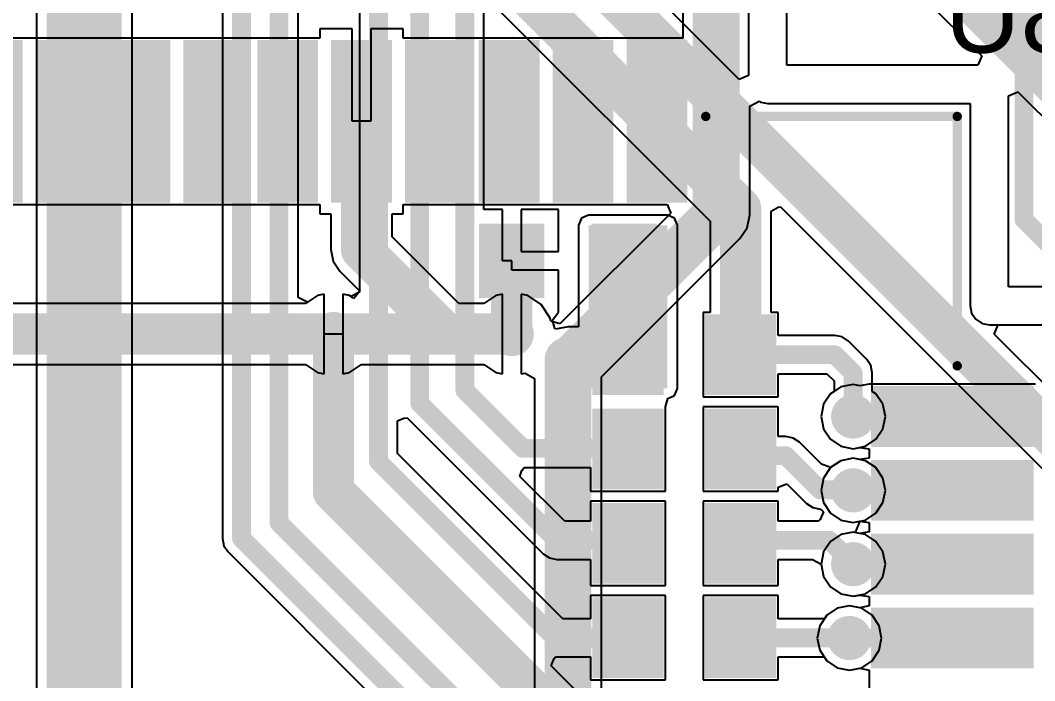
# Model space of a CAD drawing. Header units: millimetres. Extents: x -0.26 to 4.68, y -0.29 to 2.93.
# Drawn here: x 0.663 to 1.204, y 1.547 to 1.899 of the extents above; entities that cross this region are included whole.
import ezdxf

# ---------------------------------------------------------------- set-up
doc = ezdxf.new("R2010")
doc.units = ezdxf.units.MM
doc.header["$MEASUREMENT"] = 0
for name, color, linetype in [('BottomLayer', 5, 'Continuous'), ('BottomPaste', 16, 'Continuous'), ('BottomSolder', 6, 'Continuous'), ('TopLayer', 1, 'Continuous'), ('TopOverlay', 2, 'Continuous'), ('TopPaste', 8, 'Continuous'), ('TopSolder', 216, 'Continuous'), ('ViaHoleLayer', 16, 'Continuous')]:
    doc.layers.add(name, color=color, linetype=linetype)
doc.styles.add('Arial', font='', dxfattribs={"height": 0.2})
doc.styles.get('Arial').set_extended_font_data('Arial')

# ---------------------------------------------------------------- blocks, each defined once
blk = doc.blocks.new('SIM7000A_2')
at = {"layer": 'TopLayer'}
for points in [[(0.43307, 0.0122), (0.51181, 0.0122), (0.51181, -0.0122), (0.43307, -0.0122)], [(0.43307, -0.02717), (0.51181, -0.02717), (0.51181, -0.05157), (0.43307, -0.05157)], [(0.43307, -0.06654), (0.51181, -0.06654), (0.51181, -0.09094), (0.43307, -0.09094)], [(0.43307, -0.10591), (0.51181, -0.10591), (0.51181, -0.13031), (0.43307, -0.13031)], [(0.43307, -0.14528), (0.51181, -0.14528), (0.51181, -0.16969), (0.43307, -0.16969)], [(0.43307, -0.18465), (0.51181, -0.18465), (0.51181, -0.20906), (0.43307, -0.20906)], [(0.43307, -0.22402), (0.51181, -0.22402), (0.51181, -0.24843), (0.43307, -0.24843)], [(0.43307, -0.26339), (0.51181, -0.26339), (0.51181, -0.2878), (0.43307, -0.2878)], [(0.43307, -0.30276), (0.51181, -0.30276), (0.51181, -0.32717), (0.43307, -0.32717)], [(0.18465, -0.51181), (0.18465, -0.43307), (0.20906, -0.43307), (0.20906, -0.51181)], [(0.22402, -0.51181), (0.22402, -0.43307), (0.24843, -0.43307), (0.24843, -0.51181)], [(0.26339, -0.51181), (0.26339, -0.43307), (0.2878, -0.43307), (0.2878, -0.51181)], [(0.30276, -0.51181), (0.30276, -0.43307), (0.32717, -0.43307), (0.32717, -0.51181)]]:
    blk.add_hatch(color=1, dxfattribs=at).paths.add_polyline_path(points)
at = {"layer": 'TopPaste'}
for points in [[(0.43307, 0.0122), (0.51181, 0.0122), (0.51181, -0.0122), (0.43307, -0.0122)], [(0.43307, -0.02717), (0.51181, -0.02717), (0.51181, -0.05157), (0.43307, -0.05157)], [(0.43307, -0.06654), (0.51181, -0.06654), (0.51181, -0.09094), (0.43307, -0.09094)], [(0.43307, -0.10591), (0.51181, -0.10591), (0.51181, -0.13031), (0.43307, -0.13031)], [(0.43307, -0.14528), (0.51181, -0.14528), (0.51181, -0.16969), (0.43307, -0.16969)], [(0.43307, -0.18465), (0.51181, -0.18465), (0.51181, -0.20906), (0.43307, -0.20906)], [(0.43307, -0.22402), (0.51181, -0.22402), (0.51181, -0.24843), (0.43307, -0.24843)], [(0.43307, -0.26339), (0.51181, -0.26339), (0.51181, -0.2878), (0.43307, -0.2878)], [(0.43307, -0.30276), (0.51181, -0.30276), (0.51181, -0.32717), (0.43307, -0.32717)], [(0.18465, -0.51181), (0.18465, -0.43307), (0.20906, -0.43307), (0.20906, -0.51181)], [(0.22402, -0.51181), (0.22402, -0.43307), (0.24843, -0.43307), (0.24843, -0.51181)], [(0.26339, -0.51181), (0.26339, -0.43307), (0.2878, -0.43307), (0.2878, -0.51181)], [(0.30276, -0.51181), (0.30276, -0.43307), (0.32717, -0.43307), (0.32717, -0.51181)]]:
    blk.add_hatch(color=8, dxfattribs=at).paths.add_polyline_path(points)
at = {"layer": 'TopSolder'}
for points in [[(0.42907, 0.05557), (0.51581, 0.05557), (0.51581, 0.02317), (0.42907, 0.02317)], [(0.42907, 0.0162), (0.51581, 0.0162), (0.51581, -0.0162), (0.42907, -0.0162)], [(0.42907, -0.02317), (0.51581, -0.02317), (0.51581, -0.05557), (0.42907, -0.05557)], [(0.42907, -0.06254), (0.51581, -0.06254), (0.51581, -0.09494), (0.42907, -0.09494)], [(0.42907, -0.10191), (0.51581, -0.10191), (0.51581, -0.13431), (0.42907, -0.13431)], [(0.42907, -0.14128), (0.51581, -0.14128), (0.51581, -0.17369), (0.42907, -0.17369)], [(0.42907, -0.18065), (0.51581, -0.18065), (0.51581, -0.21306), (0.42907, -0.21306)], [(0.42907, -0.22002), (0.51581, -0.22002), (0.51581, -0.25243), (0.42907, -0.25243)], [(0.42907, -0.25939), (0.51581, -0.25939), (0.51581, -0.2918), (0.42907, -0.2918)], [(0.42907, -0.29876), (0.51581, -0.29876), (0.51581, -0.33117), (0.42907, -0.33117)], [(0.18065, -0.51581), (0.18065, -0.42907), (0.21306, -0.42907), (0.21306, -0.51581)], [(0.22002, -0.51581), (0.22002, -0.42907), (0.25243, -0.42907), (0.25243, -0.51581)], [(0.25939, -0.51581), (0.25939, -0.42907), (0.2918, -0.42907), (0.2918, -0.51581)], [(0.29876, -0.51581), (0.29876, -0.42907), (0.33117, -0.42907), (0.33117, -0.51581)]]:
    blk.add_hatch(color=216, dxfattribs=at).paths.add_polyline_path(points)
at = {"layer": 'TopOverlay', "const_width": 0.005}
for points in [[(0.475, -0.341), (0.475, -0.475)], [(0.342, -0.475), (0.475, -0.475)]]:
    blk.add_lwpolyline(points, dxfattribs=at)
at = {"layer": 'TopOverlay', "const_width": 0.0025}
for points in [[(0.47375, -0.341, 1), (0.47625, -0.341, 1)], [(0.34075, -0.475, 1), (0.34325, -0.475, 1)], [(0.47375, -0.475, 1), (0.47625, -0.475, 1)], [(0.47375, -0.475, 1), (0.47625, -0.475, 1)]]:
    blk.add_lwpolyline(points, format="xyb", close=True, dxfattribs=at)
blk = doc.blocks.new('R___0603_B_59')
at = {"layer": 'BottomLayer'}
for points in [[(-0.045, -0.0175), (-0.045, 0.0175), (-0.015, 0.0175), (-0.015, -0.0175)], [(0.015, -0.0175), (0.015, 0.0175), (0.045, 0.0175), (0.045, -0.0175)]]:
    blk.add_hatch(color=5, dxfattribs=at).paths.add_polyline_path(points)
at = {"layer": 'BottomPaste'}
for points in [[(-0.045, -0.0175), (-0.045, 0.0175), (-0.015, 0.0175), (-0.015, -0.0175)], [(0.015, -0.0175), (0.015, 0.0175), (0.045, 0.0175), (0.045, -0.0175)]]:
    blk.add_hatch(color=16, dxfattribs=at).paths.add_polyline_path(points)
at = {"layer": 'BottomSolder'}
for points in [[(-0.049, -0.0215), (-0.049, 0.0215), (-0.011, 0.0215), (-0.011, -0.0215)], [(0.011, -0.0215), (0.011, 0.0215), (0.049, 0.0215), (0.049, -0.0215)]]:
    blk.add_hatch(color=6, dxfattribs=at).paths.add_polyline_path(points)
blk = doc.blocks.new('R___0603_B_60')
at = {"layer": 'BottomLayer'}
for points in [[(-0.045, -0.0175), (-0.045, 0.0175), (-0.015, 0.0175), (-0.015, -0.0175)], [(0.015, -0.0175), (0.015, 0.0175), (0.045, 0.0175), (0.045, -0.0175)]]:
    blk.add_hatch(color=5, dxfattribs=at).paths.add_polyline_path(points)
at = {"layer": 'BottomPaste'}
for points in [[(-0.045, -0.0175), (-0.045, 0.0175), (-0.015, 0.0175), (-0.015, -0.0175)], [(0.015, -0.0175), (0.015, 0.0175), (0.045, 0.0175), (0.045, -0.0175)]]:
    blk.add_hatch(color=16, dxfattribs=at).paths.add_polyline_path(points)
at = {"layer": 'BottomSolder'}
for points in [[(-0.049, -0.0215), (-0.049, 0.0215), (-0.011, 0.0215), (-0.011, -0.0215)], [(0.011, -0.0215), (0.011, 0.0215), (0.049, 0.0215), (0.049, -0.0215)]]:
    blk.add_hatch(color=6, dxfattribs=at).paths.add_polyline_path(points)
blk = doc.blocks.new('R___0603_B_61')
at = {"layer": 'BottomLayer'}
for points in [[(-0.045, -0.0175), (-0.045, 0.0175), (-0.015, 0.0175), (-0.015, -0.0175)], [(0.015, -0.0175), (0.015, 0.0175), (0.045, 0.0175), (0.045, -0.0175)]]:
    blk.add_hatch(color=5, dxfattribs=at).paths.add_polyline_path(points)
at = {"layer": 'BottomPaste'}
for points in [[(-0.045, -0.0175), (-0.045, 0.0175), (-0.015, 0.0175), (-0.015, -0.0175)], [(0.015, -0.0175), (0.015, 0.0175), (0.045, 0.0175), (0.045, -0.0175)]]:
    blk.add_hatch(color=16, dxfattribs=at).paths.add_polyline_path(points)
at = {"layer": 'BottomSolder'}
for points in [[(-0.049, -0.0215), (-0.049, 0.0215), (-0.011, 0.0215), (-0.011, -0.0215)], [(0.011, -0.0215), (0.011, 0.0215), (0.049, 0.0215), (0.049, -0.0215)]]:
    blk.add_hatch(color=6, dxfattribs=at).paths.add_polyline_path(points)
blk = doc.blocks.new('R___0603_B_62')
at = {"layer": 'BottomLayer'}
for points in [[(-0.045, -0.0175), (-0.045, 0.0175), (-0.015, 0.0175), (-0.015, -0.0175)], [(0.015, -0.0175), (0.015, 0.0175), (0.045, 0.0175), (0.045, -0.0175)]]:
    blk.add_hatch(color=5, dxfattribs=at).paths.add_polyline_path(points)
at = {"layer": 'BottomPaste'}
for points in [[(-0.045, -0.0175), (-0.045, 0.0175), (-0.015, 0.0175), (-0.015, -0.0175)], [(0.015, -0.0175), (0.015, 0.0175), (0.045, 0.0175), (0.045, -0.0175)]]:
    blk.add_hatch(color=16, dxfattribs=at).paths.add_polyline_path(points)
at = {"layer": 'BottomSolder'}
for points in [[(-0.049, -0.0215), (-0.049, 0.0215), (-0.011, 0.0215), (-0.011, -0.0215)], [(0.011, -0.0215), (0.011, 0.0215), (0.049, 0.0215), (0.049, -0.0215)]]:
    blk.add_hatch(color=6, dxfattribs=at).paths.add_polyline_path(points)
blk = doc.blocks.new('C___0603_B_166')
at = {"layer": 'BottomLayer'}
for points in [[(-0.045, -0.0175), (-0.045, 0.0175), (-0.015, 0.0175), (-0.015, -0.0175)], [(0.015, -0.0175), (0.015, 0.0175), (0.045, 0.0175), (0.045, -0.0175)]]:
    blk.add_hatch(color=5, dxfattribs=at).paths.add_polyline_path(points)
at = {"layer": 'BottomPaste'}
for points in [[(-0.045, -0.0175), (-0.045, 0.0175), (-0.015, 0.0175), (-0.015, -0.0175)], [(0.015, -0.0175), (0.015, 0.0175), (0.045, 0.0175), (0.045, -0.0175)]]:
    blk.add_hatch(color=16, dxfattribs=at).paths.add_polyline_path(points)
at = {"layer": 'BottomSolder'}
for points in [[(-0.04736, -0.01986), (-0.04736, 0.01986), (-0.01264, 0.01986), (-0.01264, -0.01986)], [(0.01264, -0.01986), (0.01264, 0.01986), (0.04736, 0.01986), (0.04736, -0.01986)]]:
    blk.add_hatch(color=6, dxfattribs=at).paths.add_polyline_path(points)

msp = doc.modelspace()

# ---------------------------------------------------------------- hatches: boundary and pattern name
at = {"layer": 'BottomLayer'}
msp.add_hatch(color=5, dxfattribs=at).paths.add_polyline_path([(0.96582, 1.70295), (1.00782, 1.70295), (1.00782, 1.78995), (0.96582, 1.78995)])
h = msp.add_hatch(color=5, dxfattribs=at)
edge = h.paths.add_edge_path()
edge.add_arc((0.82982, 1.73195), 0.01181, 0, 360)
h = msp.add_hatch(color=5, dxfattribs=at)
edge = h.paths.add_edge_path()
edge.add_arc((0.92482, 1.73195), 0.01181, 0, 360)
h = msp.add_hatch(color=5, dxfattribs=at)
edge = h.paths.add_edge_path()
edge.add_arc((0.95482, 1.71795), 0.01181, 0, 360)
h = msp.add_hatch(color=5, dxfattribs=at)
edge = h.paths.add_edge_path()
edge.add_arc((1.10682, 1.68795), 0.01181, 0, 360)
h = msp.add_hatch(color=5, dxfattribs=at)
edge = h.paths.add_edge_path()
edge.add_arc((1.10682, 1.64858), 0.01181, 0, 360)
h = msp.add_hatch(color=5, dxfattribs=at)
edge = h.paths.add_edge_path()
edge.add_arc((1.10682, 1.60921), 0.01181, 0, 360)
h = msp.add_hatch(color=5, dxfattribs=at)
edge = h.paths.add_edge_path()
edge.add_arc((1.10482, 1.56984), 0.01181, 0, 360)
at = {"layer": 'BottomSolder'}
h = msp.add_hatch(color=6, dxfattribs=at)
edge = h.paths.add_edge_path()
edge.add_arc((0.82982, 1.73195), 0.00591, 0, 360)
h = msp.add_hatch(color=6, dxfattribs=at)
edge = h.paths.add_edge_path()
edge.add_arc((0.92482, 1.73195), 0.00591, 0, 360)
h = msp.add_hatch(color=6, dxfattribs=at)
edge = h.paths.add_edge_path()
edge.add_arc((0.95482, 1.71795), 0.00591, 0, 360)
h = msp.add_hatch(color=6, dxfattribs=at)
edge = h.paths.add_edge_path()
edge.add_arc((1.10682, 1.68795), 0.00591, 0, 360)
h = msp.add_hatch(color=6, dxfattribs=at)
edge = h.paths.add_edge_path()
edge.add_arc((1.10682, 1.64858), 0.00591, 0, 360)
h = msp.add_hatch(color=6, dxfattribs=at)
edge = h.paths.add_edge_path()
edge.add_arc((1.10682, 1.60921), 0.00591, 0, 360)
h = msp.add_hatch(color=6, dxfattribs=at)
edge = h.paths.add_edge_path()
edge.add_arc((1.10482, 1.56984), 0.00591, 0, 360)
at = {"layer": 'TopLayer'}
h = msp.add_hatch(color=1, dxfattribs=at)
edge = h.paths.add_edge_path()
edge.add_arc((0.82982, 1.73195), 0.01181, 0, 360)
h = msp.add_hatch(color=1, dxfattribs=at)
edge = h.paths.add_edge_path()
edge.add_arc((0.92482, 1.73195), 0.01181, 0, 360)
h = msp.add_hatch(color=1, dxfattribs=at)
edge = h.paths.add_edge_path()
edge.add_arc((0.95482, 1.71795), 0.01181, 0, 360)
h = msp.add_hatch(color=1, dxfattribs=at)
edge = h.paths.add_edge_path()
edge.add_arc((1.10682, 1.68795), 0.01181, 0, 360)
h = msp.add_hatch(color=1, dxfattribs=at)
edge = h.paths.add_edge_path()
edge.add_arc((1.10682, 1.64858), 0.01181, 0, 360)
h = msp.add_hatch(color=1, dxfattribs=at)
edge = h.paths.add_edge_path()
edge.add_arc((1.10682, 1.60921), 0.01181, 0, 360)
h = msp.add_hatch(color=1, dxfattribs=at)
edge = h.paths.add_edge_path()
edge.add_arc((1.10482, 1.56984), 0.01181, 0, 360)
at = {"layer": 'TopSolder'}
h = msp.add_hatch(color=216, dxfattribs=at)
edge = h.paths.add_edge_path()
edge.add_arc((0.82982, 1.73195), 0.00591, 0, 360)
h = msp.add_hatch(color=216, dxfattribs=at)
edge = h.paths.add_edge_path()
edge.add_arc((0.92482, 1.73195), 0.00591, 0, 360)
h = msp.add_hatch(color=216, dxfattribs=at)
edge = h.paths.add_edge_path()
edge.add_arc((0.95482, 1.71795), 0.00591, 0, 360)
h = msp.add_hatch(color=216, dxfattribs=at)
edge = h.paths.add_edge_path()
edge.add_arc((1.10682, 1.68795), 0.00591, 0, 360)
h = msp.add_hatch(color=216, dxfattribs=at)
edge = h.paths.add_edge_path()
edge.add_arc((1.10682, 1.64858), 0.00591, 0, 360)
h = msp.add_hatch(color=216, dxfattribs=at)
edge = h.paths.add_edge_path()
edge.add_arc((1.10682, 1.60921), 0.00591, 0, 360)
h = msp.add_hatch(color=216, dxfattribs=at)
edge = h.paths.add_edge_path()
edge.add_arc((1.10482, 1.56984), 0.00591, 0, 360)
at = {"layer": 'ViaHoleLayer'}
h = msp.add_hatch(color=16, dxfattribs=at)
edge = h.paths.add_edge_path()
edge.add_arc((0.82982, 1.73195), 0.00591, 0, 360)
h = msp.add_hatch(color=16, dxfattribs=at)
edge = h.paths.add_edge_path()
edge.add_arc((0.92482, 1.73195), 0.00591, 0, 360)
h = msp.add_hatch(color=16, dxfattribs=at)
edge = h.paths.add_edge_path()
edge.add_arc((0.95482, 1.71795), 0.00591, 0, 360)
h = msp.add_hatch(color=16, dxfattribs=at)
edge = h.paths.add_edge_path()
edge.add_arc((1.10682, 1.68795), 0.00591, 0, 360)
h = msp.add_hatch(color=16, dxfattribs=at)
edge = h.paths.add_edge_path()
edge.add_arc((1.10682, 1.64858), 0.00591, 0, 360)
h = msp.add_hatch(color=16, dxfattribs=at)
edge = h.paths.add_edge_path()
edge.add_arc((1.10682, 1.60921), 0.00591, 0, 360)
h = msp.add_hatch(color=16, dxfattribs=at)
edge = h.paths.add_edge_path()
edge.add_arc((1.10482, 1.56984), 0.00591, 0, 360)

# ---------------------------------------------------------------- linework, layer by layer
at = {"layer": 'BottomLayer'}
for p, q in [((0.81102, 1.75138), (0.81102, 2.54795)), ((0.77063, 2.53544), (0.77063, 1.62295)), ((0.72249, 1.43156), (0.72249, 2.519)), ((0.67151, 2.50844), (0.67151, 1.421)), ((0.84363, 2.10095), (0.84363, 1.75426)), ((1.04608, 1.86776), (0.95914, 1.95471)), ((1.13426, 1.92146), (1.17541, 1.88031)), ((0.91002, 1.79845), (0.91002, 1.90534)), ((0.91923, 1.90347), (1.03051, 1.79219)), ((1.05108, 1.90448), (1.05108, 1.86983)), ((1.07148, 1.87531), (1.07148, 1.90448)), ((1.17541, 1.88031), (1.17334, 1.87531)), ((1.17334, 1.87531), (1.07148, 1.87531)), ((1.05108, 1.86983), (1.04608, 1.86776)), ((1.18959, 1.85907), (1.19459, 1.86114)), ((1.19459, 1.86114), (1.2388, 1.81692)), ((1.18959, 1.7572), (1.18959, 1.85907)), ((0.91982, 1.79845), (0.91002, 1.79845)), ((0.91982, 1.77095), (0.91982, 1.79845)), ((0.94982, 1.79845), (0.92982, 1.79845)), ((0.92982, 1.79845), (0.92982, 1.77595)), ((0.94982, 1.77595), (0.94982, 1.79845)), ((0.96582, 1.79536), (0.962, 1.79378)), ((1.00782, 1.79536), (0.96582, 1.79536)), ((1.01165, 1.79378), (1.00782, 1.79536)), ((1.06314, 1.79749), (1.06683, 1.79952)), ((1.06314, 1.74345), (1.06314, 1.79749)), ((1.06683, 1.79952), (1.068, 1.7997)), ((1.068, 1.7997), (1.21051, 1.65719)), ((0.962, 1.79378), (0.96041, 1.78995)), ((0.96041, 1.78995), (0.96041, 1.73579)), ((1.01323, 1.78995), (1.01165, 1.79378)), ((1.01323, 1.70295), (1.01323, 1.78995)), ((1.03051, 1.79219), (1.03051, 1.74345)), ((0.92982, 1.77595), (0.94982, 1.77595)), ((0.92482, 1.77095), (0.91982, 1.77095)), ((0.92482, 1.76595), (0.92482, 1.77095)), ((0.94982, 1.76595), (0.92482, 1.76595)), ((0.94982, 1.74345), (0.94982, 1.76595)), ((0.82131, 1.75249), (0.81602, 1.74896)), ((0.82482, 1.75319), (0.82131, 1.75249)), ((0.82482, 1.73195), (0.82482, 1.75319)), ((0.83833, 1.75249), (0.83482, 1.75319)), ((0.83482, 1.75319), (0.83482, 1.73195)), ((0.83922, 1.7519), (0.83833, 1.75249)), ((0.84363, 1.75426), (0.83922, 1.7519)), ((1.21876, 1.7572), (1.18959, 1.7572)), ((0.81602, 1.74896), (0.81102, 1.75138)), ((0.94664, 1.7394), (0.94949, 1.74345)), ((0.94949, 1.74345), (0.94982, 1.74345)), ((1.03051, 1.74345), (1.02682, 1.74345)), ((1.02682, 1.74345), (1.02682, 1.69845)), ((1.06682, 1.74345), (1.06314, 1.74345)), ((1.06682, 1.73114), (1.06682, 1.74345)), ((0.94786, 1.73494), (0.94664, 1.7394)), ((0.95482, 1.73579), (0.94813, 1.73446)), ((0.96041, 1.73579), (0.95482, 1.73579)), ((1.18203, 1.73181), (1.18411, 1.73681)), ((1.18411, 1.73681), (1.21876, 1.73681)), ((0.83482, 1.73195), (0.82482, 1.73195)), ((0.94813, 1.73446), (0.94786, 1.73494)), ((1.09705, 1.73114), (1.06682, 1.73114)), ((1.10095, 1.73037), (1.09705, 1.73114)), ((1.10426, 1.72816), (1.10095, 1.73037)), ((1.23836, 1.67548), (1.18203, 1.73181)), ((1.11403, 1.71839), (1.10426, 1.72816)), ((1.11624, 1.71508), (1.11403, 1.71839)), ((1.11702, 1.71118), (1.11624, 1.71508)), ((1.06682, 1.69845), (1.06682, 1.71075)), ((1.06682, 1.71075), (1.09283, 1.71075)), ((1.09283, 1.71075), (1.09663, 1.70695)), ((1.11702, 1.70135), (1.11702, 1.71118)), ((1.09663, 1.70695), (1.09663, 1.70135)), ((1.00802, 1.69762), (1.01165, 1.69912)), ((1.01165, 1.69912), (1.01323, 1.70295)), ((1.02682, 1.69845), (1.06682, 1.69845)), ((1.0947, 1.70007), (1.09099, 1.69451)), ((1.09663, 1.70135), (1.0947, 1.70007)), ((1.11894, 1.70007), (1.11702, 1.70135)), ((1.12266, 1.69451), (1.11894, 1.70007)), ((1.00682, 1.69312), (1.00802, 1.69762)), ((1.00682, 1.64812), (1.00682, 1.69312)), ((1.00682, 1.69312), (1.00682, 1.69312)), ((1.06682, 1.69312), (1.02682, 1.69312)), ((1.02682, 1.69312), (1.02682, 1.64812)), ((1.06682, 1.67723), (1.06682, 1.69312)), ((1.09099, 1.69451), (1.08968, 1.68795)), ((1.12396, 1.68795), (1.12266, 1.69451)), ((0.86402, 1.68562), (0.86731, 1.68714)), ((0.86731, 1.68714), (0.86902, 1.68733)), ((0.86902, 1.68733), (0.94161, 1.61474)), ((1.08968, 1.68795), (1.09099, 1.68139)), ((1.12266, 1.68139), (1.12396, 1.68795)), ((0.86402, 1.66817), (0.86402, 1.68562)), ((1.07096, 1.67723), (1.06682, 1.67723)), ((1.07487, 1.67646), (1.07096, 1.67723)), ((1.07817, 1.67424), (1.07487, 1.67646)), ((1.09099, 1.68139), (1.0947, 1.67583)), ((1.11894, 1.67583), (1.12266, 1.68139)), ((1.0899, 1.66252), (1.07817, 1.67424)), ((1.0947, 1.67583), (1.10026, 1.67211)), ((1.10026, 1.67211), (1.10682, 1.67081)), ((1.10682, 1.67081), (1.11338, 1.67211)), ((1.11338, 1.67211), (1.11894, 1.67583)), ((0.95205, 1.58014), (0.86402, 1.66817)), ((1.10682, 1.66572), (1.10026, 1.66441)), ((1.11338, 1.66441), (1.10682, 1.66572)), ((0.93028, 1.65913), (0.93151, 1.66075)), ((0.93151, 1.66075), (0.96682, 1.66075)), ((0.96682, 1.66075), (0.96682, 1.64812)), ((1.0947, 1.6607), (1.0899, 1.66252)), ((1.10026, 1.66441), (1.0947, 1.6607)), ((1.11894, 1.6607), (1.11338, 1.66441)), ((1.12266, 1.65514), (1.11894, 1.6607)), ((0.92922, 1.65597), (0.93028, 1.65913)), ((0.95305, 1.63214), (0.92922, 1.65597)), ((1.12396, 1.64858), (1.12266, 1.65514)), ((1.06682, 1.65023), (1.07144, 1.65214)), ((1.06682, 1.64812), (1.06682, 1.65023)), ((1.07144, 1.65214), (1.08195, 1.64163)), ((0.96682, 1.64812), (1.00682, 1.64812)), ((1.02682, 1.64812), (1.06682, 1.64812)), ((1.12266, 1.64202), (1.12396, 1.64858)), ((1.00682, 1.64278), (0.96682, 1.64278)), ((0.96682, 1.64278), (0.96682, 1.63214)), ((1.00682, 1.59778), (1.00682, 1.64278)), ((1.06682, 1.64278), (1.02682, 1.64278)), ((1.02682, 1.64278), (1.02682, 1.59778)), ((1.06682, 1.63214), (1.06682, 1.64278)), ((1.08195, 1.64163), (1.08526, 1.63942)), ((1.08526, 1.63942), (1.08916, 1.63864)), ((1.08916, 1.63864), (1.0896, 1.63864)), ((1.0896, 1.63864), (1.09099, 1.63714)), ((1.11894, 1.63646), (1.12266, 1.64202)), ((1.08926, 1.63298), (1.08827, 1.63214)), ((1.09099, 1.63714), (1.08926, 1.63298)), ((1.11338, 1.63274), (1.11894, 1.63646)), ((0.96682, 1.63214), (0.95305, 1.63214)), ((1.08827, 1.63214), (1.06682, 1.63214)), ((1.10824, 1.62662), (1.1106, 1.63216)), ((1.1106, 1.63216), (1.1107, 1.63221)), ((1.1107, 1.63221), (1.11338, 1.63274)), ((0.77063, 1.62295), (0.7714, 1.61905)), ((1.10865, 1.62598), (1.10824, 1.62662)), ((1.11338, 1.62504), (1.10865, 1.62598)), ((1.11894, 1.62133), (1.11338, 1.62504)), ((0.7714, 1.61905), (0.77361, 1.61574)), ((1.12266, 1.61577), (1.11894, 1.62133)), ((0.77361, 1.61574), (0.85599, 1.53336)), ((0.94161, 1.61474), (0.94492, 1.61253)), ((0.94492, 1.61253), (0.94882, 1.61175)), ((0.94882, 1.61175), (0.96682, 1.61175)), ((0.96682, 1.61175), (0.96682, 1.59778)), ((1.06682, 1.59778), (1.06682, 1.61175)), ((1.06682, 1.61175), (1.08509, 1.61175)), ((1.08509, 1.61175), (1.08968, 1.60921)), ((1.12396, 1.60921), (1.12266, 1.61577)), ((1.08968, 1.60921), (1.09099, 1.60265)), ((1.12266, 1.60265), (1.12396, 1.60921)), ((1.09099, 1.60265), (1.0947, 1.59709)), ((1.11894, 1.59709), (1.12266, 1.60265)), ((0.96682, 1.59778), (1.00682, 1.59778)), ((1.02682, 1.59778), (1.06682, 1.59778)), ((1.0947, 1.59709), (1.10026, 1.59337)), ((1.11338, 1.59337), (1.11894, 1.59709)), ((1.00682, 1.59245), (0.96682, 1.59245)), ((0.96682, 1.59245), (0.96682, 1.58014)), ((1.00682, 1.54745), (1.00682, 1.59245)), ((1.06682, 1.59245), (1.02682, 1.59245)), ((1.02682, 1.59245), (1.02682, 1.54745)), ((1.06682, 1.58014), (1.06682, 1.59245)), ((1.10026, 1.59337), (1.10682, 1.59207)), ((1.10682, 1.59207), (1.11338, 1.59337)), ((1.09826, 1.58567), (1.0927, 1.58196)), ((1.10482, 1.58698), (1.09826, 1.58567)), ((1.11138, 1.58567), (1.10482, 1.58698)), ((1.11694, 1.58196), (1.11138, 1.58567)), ((0.96682, 1.58014), (0.95205, 1.58014)), ((1.09149, 1.58014), (1.06682, 1.58014)), ((1.0927, 1.58196), (1.09149, 1.58014)), ((1.12066, 1.5764), (1.11694, 1.58196)), ((1.12196, 1.56984), (1.12066, 1.5764)), ((1.12066, 1.56328), (1.12196, 1.56984)), ((1.11694, 1.55772), (1.12066, 1.56328)), ((0.94578, 1.55506), (0.94749, 1.55898)), ((0.94749, 1.55898), (0.94816, 1.55975)), ((0.94816, 1.55975), (0.96682, 1.55975)), ((0.96682, 1.55975), (0.96682, 1.54745)), ((1.06682, 1.54745), (1.06682, 1.55975)), ((1.06682, 1.55975), (1.09134, 1.55975)), ((1.09134, 1.55975), (1.0927, 1.55772)), ((1.0927, 1.55772), (1.09826, 1.554)), ((1.11138, 1.554), (1.11694, 1.55772)), ((0.99343, 1.50741), (0.94578, 1.55506)), ((1.09826, 1.554), (1.10482, 1.5527)), ((1.10482, 1.5527), (1.11138, 1.554)), ((0.96682, 1.54745), (1.00682, 1.54745)), ((1.02682, 1.54745), (1.06682, 1.54745))]:
    msp.add_line(p, q, dxfattribs=at)
for points, const_width in [([(0.80082, 1.63123), (0.80082, 2.54795)], 0.01), ([(0.78082, 1.62295), (0.78082, 2.53966)], 0.01), ([(0.697, 1.421), (0.697, 2.519)], 0.04), ([(0.85382, 1.66395), (0.85382, 2.10095)], 0.01), ([(0.87582, 1.69495), (0.87582, 2.08995)], 0.01), ([(0.89982, 1.70195), (0.89982, 2.04295)], 0.01), ([(1.14482, 1.94695), (1.25682, 1.83495)], 0.04), ([(0.94282, 1.94795), (1.22682, 1.66395)], 0.022), ([(0.92782, 1.91795), (1.04682, 1.79895)], 0.022), ([(1.04682, 1.72095), (1.04682, 1.79895)], 0.022), ([(0.92482, 1.73195), (0.92482, 1.77095)], 0.022), ([(0.82982, 1.73195), (0.82982, 1.73251)], 0.022), ([(0.82982, 1.64795), (0.82982, 1.73195)], 0.022), ([(0.95482, 1.71795), (0.98432, 1.71795)], 0.025), ([(0.98432, 1.71795), (0.98682, 1.72045)], 0.025), ([(0.98682, 1.72045), (0.98682, 1.72095)], 0.025), ([(1.04682, 1.72095), (1.09705, 1.72095)], 0.01), ([(1.09705, 1.72095), (1.10682, 1.71118)], 0.01), ([(1.10682, 1.68795), (1.10682, 1.71118)], 0.01), ([(0.89982, 1.70195), (0.93082, 1.67095)], 0.01), ([(0.87582, 1.69495), (0.94882, 1.62195)], 0.01), ([(0.93082, 1.67095), (0.98682, 1.67095)], 0.01), ([(1.04682, 1.67095), (1.05074, 1.66704)], 0.01), ([(1.05074, 1.66704), (1.07096, 1.66704)], 0.01), ([(1.07096, 1.66704), (1.08916, 1.64884)], 0.01), ([(0.85382, 1.66395), (0.94782, 1.56995)], 0.01), ([(0.82982, 1.64795), (0.98667, 1.4911)], 0.022), ([(1.08916, 1.64884), (1.10657, 1.64884)], 0.01), ([(1.10657, 1.64884), (1.10682, 1.64858)], 0.01), ([(0.80082, 1.63123), (0.99001, 1.44204)], 0.01), ([(0.78082, 1.62295), (0.98173, 1.42204)], 0.01), ([(0.94882, 1.62195), (0.98682, 1.62195)], 0.01), ([(1.04682, 1.62195), (1.09415, 1.62195)], 0.01), ([(1.09415, 1.62195), (1.10682, 1.60928)], 0.01), ([(1.10682, 1.60921), (1.10682, 1.60928)], 0.01), ([(0.94782, 1.56995), (0.98682, 1.56995)], 0.01), ([(1.04682, 1.56995), (1.10471, 1.56995)], 0.01)]:
    msp.add_lwpolyline(points, dxfattribs=dict(at, const_width=const_width))
for points, const_width in [([(1.04132, 1.79895, 1), (1.05232, 1.79895, 1)], 0.011), ([(1.04132, 1.79895, 1), (1.05232, 1.79895, 1)], 0.011), ([(0.91932, 1.77095, 1), (0.93032, 1.77095, 1)], 0.011), ([(0.82432, 1.73251, 1), (0.83532, 1.73251, 1)], 0.011), ([(0.82432, 1.73195, 1), (0.83532, 1.73195, 1)], 0.011), ([(0.82432, 1.73195, 1), (0.83532, 1.73195, 1)], 0.011), ([(0.91932, 1.73195, 1), (0.93032, 1.73195, 1)], 0.011), ([(0.94857, 1.71795, 1), (0.96107, 1.71795, 1)], 0.0125), ([(0.97807, 1.71795, 1), (0.99057, 1.71795, 1)], 0.0125), ([(0.97807, 1.71795, 1), (0.99057, 1.71795, 1)], 0.0125), ([(0.98057, 1.72095, 1), (0.99307, 1.72095, 1)], 0.0125), ([(0.98057, 1.72045, 1), (0.99307, 1.72045, 1)], 0.0125), ([(0.98057, 1.72045, 1), (0.99307, 1.72045, 1)], 0.0125), ([(1.04132, 1.72095, 1), (1.05232, 1.72095, 1)], 0.011), ([(1.04432, 1.72095, 1), (1.04932, 1.72095, 1)], 0.005), ([(1.09455, 1.72095, 1), (1.09955, 1.72095, 1)], 0.005), ([(1.09455, 1.72095, 1), (1.09955, 1.72095, 1)], 0.005), ([(1.10432, 1.71118, 1), (1.10932, 1.71118, 1)], 0.005), ([(1.10432, 1.71118, 1), (1.10932, 1.71118, 1)], 0.005), ([(0.89732, 1.70195, 1), (0.90232, 1.70195, 1)], 0.005), ([(0.89732, 1.70195, 1), (0.90232, 1.70195, 1)], 0.005), ([(0.87332, 1.69495, 1), (0.87832, 1.69495, 1)], 0.005), ([(0.87332, 1.69495, 1), (0.87832, 1.69495, 1)], 0.005), ([(1.10432, 1.68795, 1), (1.10932, 1.68795, 1)], 0.005), ([(0.92832, 1.67095, 1), (0.93332, 1.67095, 1)], 0.005), ([(0.92832, 1.67095, 1), (0.93332, 1.67095, 1)], 0.005), ([(0.98432, 1.67095, 1), (0.98932, 1.67095, 1)], 0.005), ([(1.04432, 1.67095, 1), (1.04932, 1.67095, 1)], 0.005), ([(1.04824, 1.66704, 1), (1.05324, 1.66704, 1)], 0.005), ([(1.04824, 1.66704, 1), (1.05324, 1.66704, 1)], 0.005), ([(1.06846, 1.66704, 1), (1.07346, 1.66704, 1)], 0.005), ([(1.06846, 1.66704, 1), (1.07346, 1.66704, 1)], 0.005), ([(0.85132, 1.66395, 1), (0.85632, 1.66395, 1)], 0.005), ([(0.85132, 1.66395, 1), (0.85632, 1.66395, 1)], 0.005), ([(0.82432, 1.64795, 1), (0.83532, 1.64795, 1)], 0.011), ([(0.82432, 1.64795, 1), (0.83532, 1.64795, 1)], 0.011), ([(1.08666, 1.64884, 1), (1.09166, 1.64884, 1)], 0.005), ([(1.08666, 1.64884, 1), (1.09166, 1.64884, 1)], 0.005), ([(1.10407, 1.64884, 1), (1.10906, 1.64884, 1)], 0.005), ([(1.10407, 1.64884, 1), (1.10906, 1.64884, 1)], 0.005), ([(1.10432, 1.64858, 1), (1.10932, 1.64858, 1)], 0.005), ([(0.79832, 1.63123, 1), (0.80332, 1.63123, 1)], 0.005), ([(0.79832, 1.63123, 1), (0.80332, 1.63123, 1)], 0.005), ([(0.77832, 1.62295, 1), (0.78332, 1.62295, 1)], 0.005), ([(0.77832, 1.62295, 1), (0.78332, 1.62295, 1)], 0.005), ([(0.94632, 1.62195, 1), (0.95132, 1.62195, 1)], 0.005), ([(0.94632, 1.62195, 1), (0.95132, 1.62195, 1)], 0.005), ([(0.98432, 1.62195, 1), (0.98932, 1.62195, 1)], 0.005), ([(1.04432, 1.62195, 1), (1.04932, 1.62195, 1)], 0.005), ([(1.09165, 1.62195, 1), (1.09665, 1.62195, 1)], 0.005), ([(1.09165, 1.62195, 1), (1.09665, 1.62195, 1)], 0.005), ([(1.10432, 1.60928, 1), (1.10932, 1.60928, 1)], 0.005), ([(1.10432, 1.60928, 1), (1.10932, 1.60928, 1)], 0.005), ([(1.10432, 1.60921, 1), (1.10932, 1.60921, 1)], 0.005), ([(0.94532, 1.56995, 1), (0.95032, 1.56995, 1)], 0.005), ([(0.94532, 1.56995, 1), (0.95032, 1.56995, 1)], 0.005), ([(0.98432, 1.56995, 1), (0.98932, 1.56995, 1)], 0.005), ([(1.04432, 1.56995, 1), (1.04932, 1.56995, 1)], 0.005), ([(1.10221, 1.56995, 1), (1.10721, 1.56995, 1)], 0.005)]:
    msp.add_lwpolyline(points, format="xyb", close=True, dxfattribs=dict(at, const_width=const_width))
at = {"layer": 'TopLayer'}
for p, q in [((1.01598, 1.92), (1.01598, 1.8898)), ((0.83974, 1.8948), (0.82254, 1.8948)), ((0.82254, 1.8948), (0.82254, 1.8898)), ((0.83974, 1.84543), (0.83974, 1.8948)), ((0.86695, 1.8948), (0.84974, 1.8948)), ((0.84974, 1.8948), (0.84974, 1.84543)), ((0.86695, 1.8898), (0.86695, 1.8948)), ((0.66506, 1.8898), (0.63073, 1.8898)), ((0.6651, 1.8898), (0.66506, 1.8898)), ((0.67006, 1.8898), (0.6651, 1.8898)), ((0.6701, 1.8898), (0.67006, 1.8898)), ((0.70443, 1.8898), (0.6701, 1.8898)), ((0.70447, 1.8898), (0.70443, 1.8898)), ((0.70943, 1.8898), (0.70447, 1.8898)), ((0.70947, 1.8898), (0.70943, 1.8898)), ((0.7438, 1.8898), (0.70947, 1.8898)), ((0.74384, 1.8898), (0.7438, 1.8898)), ((0.7488, 1.8898), (0.74384, 1.8898)), ((0.74884, 1.8898), (0.7488, 1.8898)), ((0.78317, 1.8898), (0.74884, 1.8898)), ((0.78321, 1.8898), (0.78317, 1.8898)), ((0.78817, 1.8898), (0.78321, 1.8898)), ((0.78821, 1.8898), (0.78817, 1.8898)), ((0.82254, 1.8898), (0.78821, 1.8898)), ((0.90128, 1.8898), (0.86695, 1.8898)), ((0.90132, 1.8898), (0.90128, 1.8898)), ((0.90628, 1.8898), (0.90132, 1.8898)), ((0.90632, 1.8898), (0.90628, 1.8898)), ((0.94065, 1.8898), (0.90632, 1.8898)), ((0.94069, 1.8898), (0.94065, 1.8898)), ((0.94565, 1.8898), (0.94069, 1.8898)), ((0.94569, 1.8898), (0.94565, 1.8898)), ((0.98002, 1.8898), (0.94569, 1.8898)), ((0.98006, 1.8898), (0.98002, 1.8898)), ((0.98502, 1.8898), (0.98006, 1.8898)), ((0.98506, 1.8898), (0.98502, 1.8898)), ((1.01598, 1.8898), (0.98506, 1.8898)), ((1.05167, 1.8535), (1.05667, 1.85617)), ((1.05667, 1.85617), (1.05738, 1.85569)), ((1.05738, 1.85569), (1.06128, 1.85492)), ((1.06128, 1.85492), (1.16919, 1.85492)), ((1.16919, 1.85492), (1.16919, 1.747)), ((1.05167, 1.79545), (1.05167, 1.8535)), ((0.84974, 1.84543), (0.83974, 1.84543)), ((0.63073, 1.80106), (0.66506, 1.80106)), ((0.66506, 1.80106), (0.6651, 1.80106)), ((0.6651, 1.80106), (0.67006, 1.80106)), ((0.67006, 1.80106), (0.6701, 1.80106)), ((0.6701, 1.80106), (0.70443, 1.80106)), ((0.70443, 1.80106), (0.70447, 1.80106)), ((0.70447, 1.80106), (0.70943, 1.80106)), ((0.70943, 1.80106), (0.70947, 1.80106)), ((0.70947, 1.80106), (0.7438, 1.80106)), ((0.7438, 1.80106), (0.74384, 1.80106)), ((0.74384, 1.80106), (0.7488, 1.80106)), ((0.7488, 1.80106), (0.74884, 1.80106)), ((0.74884, 1.80106), (0.78317, 1.80106)), ((0.78317, 1.80106), (0.78321, 1.80106)), ((0.78321, 1.80106), (0.78817, 1.80106)), ((0.78817, 1.80106), (0.78821, 1.80106)), ((0.78821, 1.80106), (0.82254, 1.80106)), ((0.82254, 1.80106), (0.82254, 1.79606)), ((0.86695, 1.79606), (0.86695, 1.80106)), ((0.86695, 1.80106), (0.90128, 1.80106)), ((0.90128, 1.80106), (0.90132, 1.80106)), ((0.90132, 1.80106), (0.90628, 1.80106)), ((0.90628, 1.80106), (0.90632, 1.80106)), ((0.90632, 1.80106), (0.94065, 1.80106)), ((0.94065, 1.80106), (0.94069, 1.80106)), ((0.94069, 1.80106), (0.94565, 1.80106)), ((0.94565, 1.80106), (0.94569, 1.80106)), ((0.94569, 1.80106), (0.98002, 1.80106)), ((0.98002, 1.80106), (0.98006, 1.80106)), ((0.98006, 1.80106), (0.98502, 1.80106)), ((0.98502, 1.80106), (0.98506, 1.80106)), ((0.98506, 1.80106), (1.00767, 1.80106)), ((1.00767, 1.80106), (1.00958, 1.79644)), ((0.82254, 1.79606), (0.82843, 1.79606)), ((0.82843, 1.79606), (0.82843, 1.77703)), ((0.86106, 1.78378), (0.86106, 1.79606)), ((0.86106, 1.79606), (0.86695, 1.79606)), ((1.00958, 1.79644), (0.95048, 1.73734)), ((1.05031, 1.78862), (1.05167, 1.79545)), ((1.05167, 1.79545), (1.05167, 1.79545)), ((1.04644, 1.78283), (1.05031, 1.78862)), ((0.89658, 1.74826), (0.86106, 1.78378)), ((0.97267, 1.70906), (1.04644, 1.78283)), ((1.04644, 1.78283), (1.04644, 1.78283)), ((0.82843, 1.77703), (0.82967, 1.77078)), ((0.82967, 1.77078), (0.83321, 1.76549)), ((0.83321, 1.76549), (0.84394, 1.75476)), ((0.82131, 1.75249), (0.81498, 1.74826)), ((0.82482, 1.75319), (0.82131, 1.75249)), ((0.82482, 1.73195), (0.82482, 1.75319)), ((0.83833, 1.75249), (0.83482, 1.75319)), ((0.83482, 1.75319), (0.83482, 1.73195)), ((0.84075, 1.75088), (0.83833, 1.75249)), ((0.84394, 1.75476), (0.84075, 1.75088)), ((0.91631, 1.75249), (0.90998, 1.74826)), ((0.91982, 1.75319), (0.91631, 1.75249)), ((0.91982, 1.73195), (0.91982, 1.75319)), ((0.93333, 1.75249), (0.92982, 1.75319)), ((0.92982, 1.75319), (0.92982, 1.73195)), ((0.94055, 1.74767), (0.93333, 1.75249)), ((0.81498, 1.74826), (0.62723, 1.74826)), ((0.90998, 1.74826), (0.89658, 1.74826)), ((0.94537, 1.74046), (0.94055, 1.74767)), ((1.16919, 1.747), (1.16997, 1.7431)), ((1.16997, 1.7431), (1.17218, 1.73979)), ((0.9457, 1.73879), (0.94537, 1.74046)), ((0.95048, 1.73734), (0.9457, 1.73879)), ((1.17218, 1.73979), (1.17549, 1.73758)), ((1.17549, 1.73758), (1.17939, 1.73681)), ((1.17939, 1.73681), (1.21876, 1.73681)), ((0.82482, 1.7107), (0.82482, 1.73195)), ((0.83482, 1.73195), (0.83482, 1.7107)), ((0.91982, 1.7107), (0.91982, 1.73195)), ((0.92982, 1.73195), (0.92982, 1.7107)), ((0.62206, 1.71564), (0.81498, 1.71564)), ((0.81498, 1.71564), (0.82131, 1.7114)), ((0.83833, 1.7114), (0.84467, 1.71564)), ((0.84467, 1.71564), (0.88982, 1.71564)), ((0.88982, 1.71564), (0.88982, 1.71564)), ((0.88982, 1.71564), (0.90998, 1.71564)), ((0.90998, 1.71564), (0.91631, 1.7114)), ((0.82131, 1.7114), (0.82482, 1.7107)), ((0.83482, 1.7107), (0.83833, 1.7114)), ((0.91631, 1.7114), (0.91982, 1.7107)), ((0.92982, 1.7107), (0.93198, 1.71113)), ((0.93198, 1.71113), (0.93698, 1.70828)), ((0.97267, 1.32463), (0.97267, 1.70906)), ((0.93698, 1.70828), (0.93698, 1.33202)), ((1.10026, 1.70378), (1.0947, 1.70007)), ((1.10682, 1.70509), (1.10026, 1.70378)), ((1.11033, 1.70439), (1.10682, 1.70509)), ((1.11533, 1.70515), (1.11033, 1.70439)), ((1.20407, 1.70515), (1.11533, 1.70515)), ((1.11533, 1.70515), (1.11533, 1.70515)), ((1.11533, 1.70515), (1.11533, 1.70515)), ((1.0947, 1.70007), (1.09099, 1.69451)), ((1.09099, 1.69451), (1.08968, 1.68795)), ((1.08968, 1.68795), (1.09099, 1.68139)), ((1.09099, 1.68139), (1.0947, 1.67583)), ((1.0947, 1.67583), (1.10026, 1.67211)), ((1.10026, 1.67211), (1.10682, 1.67081)), ((1.10682, 1.67081), (1.11033, 1.67151)), ((1.11033, 1.67151), (1.11533, 1.67074)), ((1.11533, 1.67074), (1.11533, 1.66578)), ((1.10682, 1.66572), (1.10026, 1.66441)), ((1.11033, 1.66502), (1.10682, 1.66572)), ((1.11533, 1.66578), (1.11033, 1.66502)), ((1.0947, 1.6607), (1.09099, 1.65514)), ((1.10026, 1.66441), (1.0947, 1.6607)), ((1.09099, 1.65514), (1.08968, 1.64858)), ((1.08968, 1.64858), (1.09099, 1.64202)), ((1.09099, 1.64202), (1.0947, 1.63646)), ((1.0947, 1.63646), (1.10026, 1.63274)), ((1.10026, 1.63274), (1.10682, 1.63144)), ((1.10682, 1.63144), (1.11033, 1.63214)), ((1.11033, 1.63214), (1.11533, 1.63137)), ((1.11533, 1.63137), (1.11533, 1.62641)), ((1.10026, 1.62504), (1.0947, 1.62133)), ((1.10682, 1.62635), (1.10026, 1.62504)), ((1.11033, 1.62565), (1.10682, 1.62635)), ((1.11533, 1.62641), (1.11033, 1.62565)), ((1.0947, 1.62133), (1.09099, 1.61577)), ((1.09099, 1.61577), (1.08968, 1.60921)), ((1.08968, 1.60921), (1.09099, 1.60265)), ((1.09099, 1.60265), (1.0947, 1.59709)), ((1.0947, 1.59709), (1.10026, 1.59337)), ((1.10026, 1.59337), (1.10682, 1.59207)), ((1.10682, 1.59207), (1.11033, 1.59277)), ((1.11033, 1.59277), (1.11533, 1.592)), ((1.11533, 1.592), (1.11533, 1.58704)), ((1.09826, 1.58567), (1.0927, 1.58196)), ((1.10482, 1.58698), (1.09826, 1.58567)), ((1.11033, 1.58588), (1.10482, 1.58698)), ((1.11533, 1.58704), (1.11033, 1.58588)), ((1.0927, 1.58196), (1.08899, 1.5764)), ((1.08899, 1.5764), (1.08768, 1.56984)), ((1.08768, 1.56984), (1.08899, 1.56328)), ((1.08899, 1.56328), (1.0927, 1.55772)), ((1.0927, 1.55772), (1.09826, 1.554)), ((1.09826, 1.554), (1.10482, 1.5527)), ((1.10482, 1.5527), (1.11033, 1.55379)), ((1.11033, 1.55379), (1.11533, 1.55263)), ((1.11533, 1.55263), (1.11533, 1.54767)), ((1.11533, 1.54767), (1.11533, 1.54763)), ((1.11533, 1.54763), (1.11533, 1.5133))]:
    msp.add_line(p, q, dxfattribs=at)
for points, const_width in [([(1.03382, 1.79545), (1.03382, 1.92995)], 0.025), ([(1.19782, 1.79295), (1.19782, 1.91995)], 0.01), ([(0.84474, 1.77703), (0.84474, 1.84543)], 0.022), ([(0.95482, 1.71645), (1.03382, 1.79545)], 0.025), ([(1.19782, 1.79295), (1.27982, 1.71095)], 0.01), ([(0.84474, 1.77703), (0.88982, 1.73195)], 0.022), ([(0.61082, 1.73195), (0.82982, 1.73195)], 0.022), ([(0.83082, 1.73195), (0.88982, 1.73195)], 0.022), ([(0.88982, 1.73195), (0.88982, 1.73195)], 0.022), ([(0.88982, 1.73195), (0.92482, 1.73195)], 0.022), ([(0.95482, 1.32463), (0.95482, 1.71645)], 0.025), ([(1.107, 1.68795), (1.1597, 1.68795)], 0.01), ([(1.10482, 1.64858), (1.10682, 1.64858)], 0.01), ([(1.10682, 1.64858), (1.1597, 1.64858)], 0.01), ([(1.107, 1.60921), (1.1597, 1.60921)], 0.01), ([(1.10482, 1.56984), (1.1597, 1.56984)], 0.01)]:
    msp.add_lwpolyline(points, dxfattribs=dict(at, const_width=const_width))
for points, const_width in [([(0.83924, 1.84543, 1), (0.85024, 1.84543, 1)], 0.011), ([(1.02757, 1.79545, 1), (1.04007, 1.79545, 1)], 0.0125), ([(1.02757, 1.79545, 1), (1.04007, 1.79545, 1)], 0.0125), ([(1.19532, 1.79295, 1), (1.20032, 1.79295, 1)], 0.005), ([(1.19532, 1.79295, 1), (1.20032, 1.79295, 1)], 0.005), ([(0.83924, 1.77703, 1), (0.85024, 1.77703, 1)], 0.011), ([(0.83924, 1.77703, 1), (0.85024, 1.77703, 1)], 0.011), ([(0.82432, 1.73195, 1), (0.83532, 1.73195, 1)], 0.011), ([(0.82532, 1.73195, 1), (0.83632, 1.73195, 1)], 0.011), ([(0.88432, 1.73195, 1), (0.89532, 1.73195, 1)], 0.011), ([(0.88432, 1.73195, 1), (0.89532, 1.73195, 1)], 0.011), ([(0.88432, 1.73195, 1), (0.89532, 1.73195, 1)], 0.011), ([(0.88432, 1.73195, 1), (0.89532, 1.73195, 1)], 0.011), ([(0.88432, 1.73195, 1), (0.89532, 1.73195, 1)], 0.011), ([(0.91932, 1.73195, 1), (0.93032, 1.73195, 1)], 0.011), ([(0.94857, 1.71645, 1), (0.96107, 1.71645, 1)], 0.0125), ([(0.94857, 1.71645, 1), (0.96107, 1.71645, 1)], 0.0125), ([(1.1045, 1.68795, 1), (1.1095, 1.68795, 1)], 0.005), ([(1.1572, 1.68795, 1), (1.1622, 1.68795, 1)], 0.005), ([(1.10232, 1.64858, 1), (1.10732, 1.64858, 1)], 0.005), ([(1.10432, 1.64858, 1), (1.10932, 1.64858, 1)], 0.005), ([(1.10432, 1.64858, 1), (1.10932, 1.64858, 1)], 0.005), ([(1.1572, 1.64858, 1), (1.1622, 1.64858, 1)], 0.005), ([(1.1045, 1.60921, 1), (1.1095, 1.60921, 1)], 0.005), ([(1.1572, 1.60921, 1), (1.1622, 1.60921, 1)], 0.005), ([(1.10232, 1.56984, 1), (1.10732, 1.56984, 1)], 0.005), ([(1.1572, 1.56984, 1), (1.1622, 1.56984, 1)], 0.005)]:
    msp.add_lwpolyline(points, format="xyb", close=True, dxfattribs=dict(at, const_width=const_width))

# ---------------------------------------------------------------- block references
at = {"rotation": 90}
msp.add_blockref('SIM7000A_2', (0.68726, 1.37299), dxfattribs=at)
for name, p in [('C___0603_B_166', (0.95482, 1.77095)), ('R___0603_B_59', (1.01682, 1.72095)), ('R___0603_B_62', (1.01682, 1.67062)), ('R___0603_B_61', (1.01682, 1.62028)), ('R___0603_B_60', (1.01682, 1.56995))]:
    msp.add_blockref(name, p)

# ---------------------------------------------------------------- texts
at = {"layer": 'TopOverlay', "style": 'Arial'}
msp.add_text('U8', height=0.04, dxfattribs=at).set_placement((1.15568, 1.88201))

doc.saveas('drawing.dxf')
